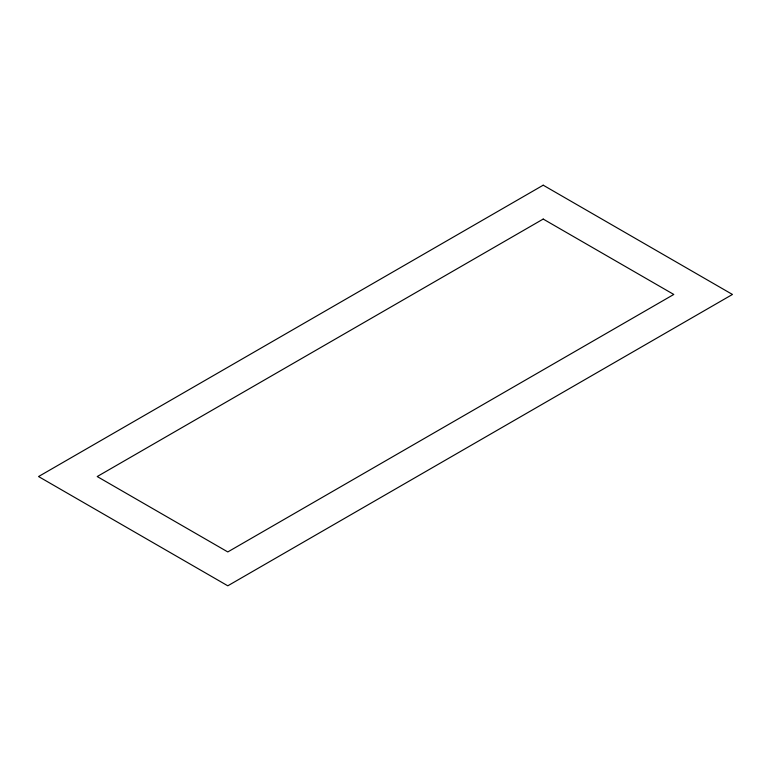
<?xml version="1.0" encoding="UTF-8"?>
<svg xmlns="http://www.w3.org/2000/svg" width="771" height="771" viewBox="0 0 771 771"><rect width="100%" height="100%" fill="white"/><g stroke="black" fill="none" stroke-linecap="round" stroke-linejoin="round"><path stroke-width="1.16" d="M543.208 185.194L38.55 476.545L227.792 585.806L732.45 294.455L543.208 185.194M543.208 219.06L97.213 476.545L227.792 551.94L673.787 294.455L543.208 219.06"/></g></svg>
